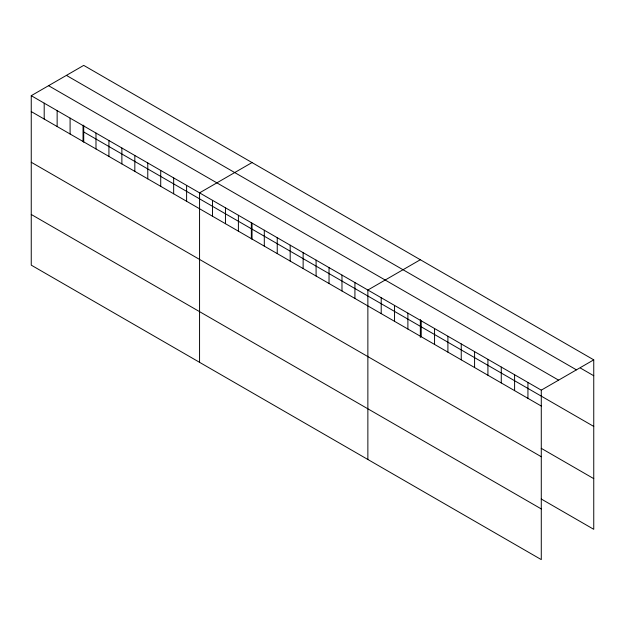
<?xml version="1.0" encoding="UTF-8"?>
<svg xmlns="http://www.w3.org/2000/svg" width="625" height="625" viewBox="0 0 625 625"><rect width="100%" height="100%" fill="white"/><g stroke="black" fill="none" stroke-linecap="round" stroke-linejoin="round"><path stroke-width="0.94" d="M31.25 95.688L541.281 390.148L541.281 559.609L31.25 265.148L31.25 95.688L83.719 65.391L593.75 359.852L593.75 529.312L541.227 498.992M252.031 162.562L199.562 192.859L199.562 362.32M420.336 259.734L367.867 290.031L367.867 459.492M541.281 390.148L593.75 359.852M580.414 368.047L593.75 375.75M66.406 75.391L576.438 369.852M48.562 85.688L558.594 380.148M83.719 131.961L593.75 426.43M31.25 111.578L541.281 406.047M541.227 448.312L593.75 478.641M31.25 162.258L541.281 456.719M31.25 214.469L541.281 508.93M527.938 382.445L527.938 398.344M514.602 374.742L514.602 390.641M501.266 367.047L501.266 382.938M487.922 359.344L487.922 375.242M474.586 351.641L474.586 367.539M461.242 343.938L461.242 359.836M447.906 336.242L447.906 352.133M434.562 328.539L434.562 344.438M421.227 320.836L421.227 336.734M420.344 319.484L420.344 337.5M407.891 313.133L407.891 329.031M394.547 305.43L394.547 321.328M381.211 297.734L381.211 313.625M354.922 282.555L354.922 298.453M341.977 275.078L341.977 290.977M329.031 267.609L329.031 283.5M316.086 260.133L316.086 276.031M303.133 252.656L303.133 268.555M290.188 245.18L290.188 261.078M277.242 237.703L277.242 253.602M264.297 230.234L264.297 246.125M252.031 223.289L252.031 239.391M251.344 222.758L251.344 238.656M238.398 215.281L238.398 231.18M225.453 207.805L225.453 223.703M212.508 200.336L212.508 216.227M186.609 185.383L186.609 201.281M173.664 177.906L173.664 193.805M160.719 170.43L160.719 186.328M147.773 162.961L147.773 178.852M134.828 155.484L134.828 171.383M121.875 148.008L121.875 163.906M108.93 140.531L108.93 156.43M95.984 133.062L95.984 148.953M83.719 125.141L83.719 142.219M83.039 125.586L83.039 141.484M70.094 118.109L70.094 134.008M57.141 110.633L57.141 126.531M44.195 103.156L44.195 119.055"/></g></svg>
